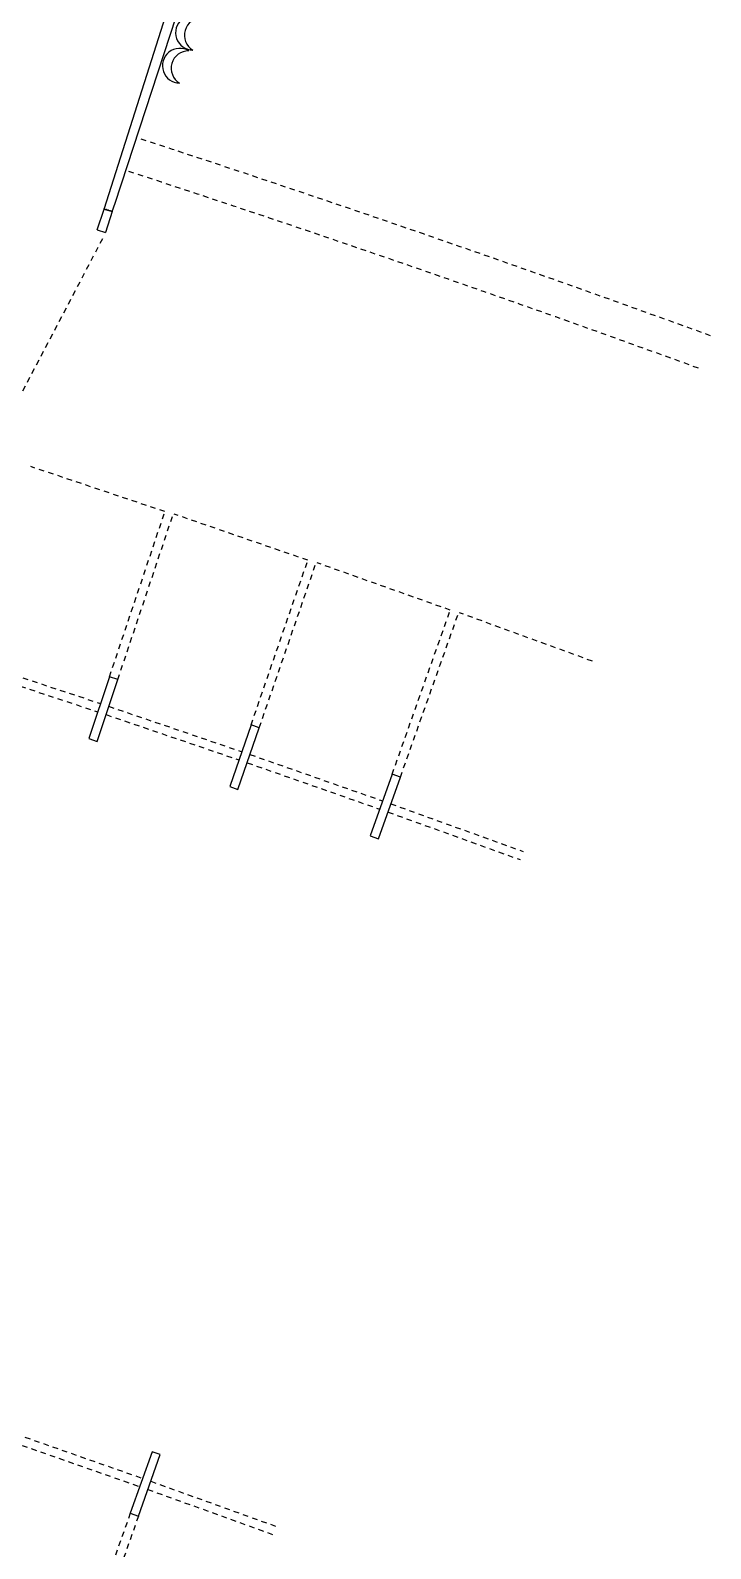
# Model space of a CAD drawing. Header units: millimetres. Extents: x 3089 to 3391, y 1087 to 1201.
# Drawn here: x 3366.96 to 3382.6, y 1124.92 to 1159.79 of the extents above; entities that cross this region are included whole.
import ezdxf

# ---------------------------------------------------------------- set-up
doc = ezdxf.new("R2010")
doc.units = ezdxf.units.MM
doc.linetypes.add('HIDDEN2', pattern=[0.1875, 0.125, -0.0625])
for name, color, linetype in [('ALV', 2, 'Continuous'), ('DIV', 2, 'Continuous'), ('EQUIP', 2, 'Continuous'), ('ESTR', 3, 'Continuous'), ('PROJ', 1, 'HIDDEN2'), ('PROJ1', 1, 'HIDDEN2')]:
    doc.layers.add(name, color=color, linetype=linetype)

# ---------------------------------------------------------------- blocks, each defined once
blk = doc.blocks.new('TEL-TTC')
at = {"layer": 'EQUIP'}
for centre, start, end in [((0.4, 0), 74.837, 285.163), ((0.609, 0), 105.163, 254.837)]:
    blk.add_arc(centre, 0.4, start, end, dxfattribs=at)

msp = doc.modelspace()

# ---------------------------------------------------------------- linework, layer by layer
at = {"layer": 'ALV'}
for p, q in [((3368.91, 1155.824), (3373.45, 1169.719)), ((3368.659, 1155.686), (3370.074, 1160.135)), ((3368.841, 1155.628), (3368.91, 1155.824)), ((3368.841, 1155.628), (3368.659, 1155.687))]:
    msp.add_line(p, q, dxfattribs=at)
msp.add_point((3368.844, 1155.627), dxfattribs=at)
at = {"layer": 'ESTR'}
for p, q in [((3368.499, 1155.208), (3368.655, 1155.687)), ((3368.659, 1155.686), (3368.841, 1155.628)), ((3368.842, 1155.627), (3368.686, 1155.147)), ((3368.499, 1155.208), (3368.686, 1155.147))]:
    msp.add_line(p, q, dxfattribs=at)
for points in [[(3368.303, 1143.522), (3368.493, 1143.458), (3368.97, 1144.88), (3368.78, 1144.944)], [(3371.544, 1142.42), (3371.733, 1142.355), (3372.222, 1143.773), (3372.033, 1143.838)], [(3374.775, 1141.29), (3374.963, 1141.223), (3375.465, 1142.637), (3375.276, 1142.704)], [(3369.257, 1125.73), (3369.445, 1125.663), (3369.947, 1127.077), (3369.758, 1127.143)]]:
    msp.add_lwpolyline(points, close=True, dxfattribs=at)
for p in [(3368.654, 1155.689), (3368.702, 1155.674), (3368.749, 1155.658), (3368.797, 1155.643)]:
    msp.add_point(p, dxfattribs=at)
at = {"layer": 'PROJ'}
for p, q in [((3366.369, 1150.717), (3368.668, 1155.093)), ((3370.053, 1148.736), (3366.972, 1149.77)), ((3368.78, 1144.944), (3370.053, 1148.736)), ((3368.97, 1144.88), (3370.242, 1148.672)), ((3373.338, 1147.619), (3370.266, 1148.679)), ((3372.033, 1143.838), (3373.338, 1147.619)), ((3372.222, 1143.773), (3373.527, 1147.554)), ((3376.613, 1146.474), (3373.55, 1147.56)), ((3375.276, 1142.704), (3376.613, 1146.474)), ((3375.465, 1142.637), (3376.802, 1146.407)), ((3379.879, 1145.301), (3376.825, 1146.413)), ((3365.504, 1145.343), (3368.576, 1144.327)), ((3365.447, 1145.151), (3368.507, 1144.139)), ((3368.76, 1144.265), (3371.824, 1143.222)), ((3368.702, 1144.073), (3371.753, 1143.035)), ((3371.947, 1142.968), (3374.99, 1141.904)), ((3372.007, 1143.159), (3375.062, 1142.09)), ((3375.183, 1141.835), (3378.216, 1140.745)), ((3375.245, 1142.025), (3378.29, 1140.931)), ((3366.622, 1127.552), (3369.543, 1126.53)), ((3366.556, 1127.363), (3369.477, 1126.341)), ((3369.727, 1126.465), (3372.639, 1125.418)), ((3369.659, 1126.277), (3372.572, 1125.23)), ((3369.257, 1125.73), (3367.92, 1121.96)), ((3369.445, 1125.663), (3368.108, 1121.893))]:
    msp.add_line(p, q, dxfattribs=at)
msp.add_arc((3240.488, 762.332), 415.5, 69.99996, 71.92514, dxfattribs=at)
at = {"layer": 'PROJ1'}
msp.add_arc((3240.488, 762.332), 414.705, 70.0016, 71.92557, dxfattribs=at)

# ---------------------------------------------------------------- block references
at = {"layer": 'DIV', "rotation": 343.9575376260224}
for p in [(3370.315, 1159.847), (3370.012, 1159.089)]:
    msp.add_blockref('TEL-TTC', p, dxfattribs=at)

doc.saveas('drawing.dxf')
